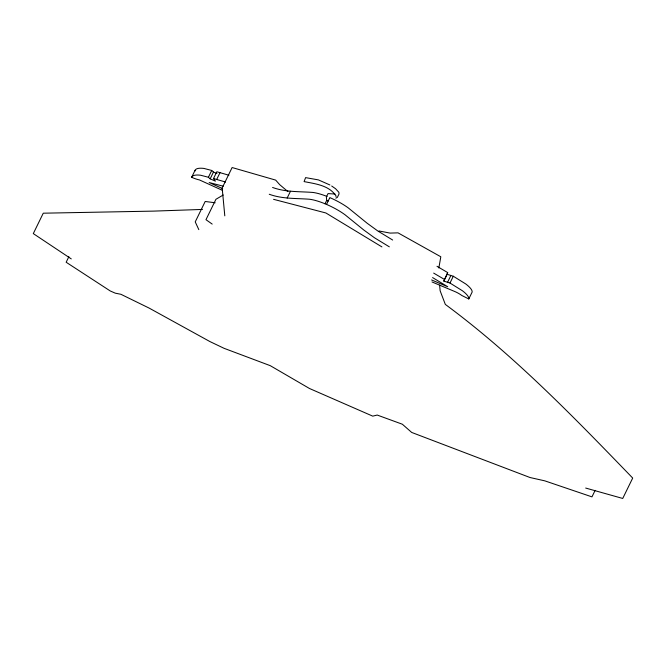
<?xml version="1.0" encoding="UTF-8"?>
<svg xmlns="http://www.w3.org/2000/svg" width="666" height="666" viewBox="0 0 666 666"><rect width="100%" height="100%" fill="white"/><g stroke="black" fill="none" stroke-linecap="round" stroke-linejoin="round"><path stroke-width="1" d="M438.844 267.99L440.817 256.768L398.018 232.85L390.118 233.1L379.004 230.969M335.972 196.67L336.097 196.012C329.146 185.323 315.534 183.866 304.096 181.602L305.594 177.622L318.398 179.895L329.895 184.957M447.677 272.577L447.144 274.3L453.305 276.24L465.809 283.999A23.676 6.219 26 0 1 472.102 292.149L468.781 298.951A23.676 6.219 26 0 0 462.479 290.801L449.983 283.042L443.822 281.102L447.677 272.577L436.988 266.3M68.873 256.676L66.159 262.246L110.256 290.967L115.285 293.165L120.921 294.297L149.109 308.075L209.932 341.575L224.084 348.326L270.263 365.667L309.465 388.486L372.744 416.142L377.214 415.051L402.339 424.217L411.696 432.442L530.019 477.522L544.805 480.852L591.966 496.869L595.138 490.376M222.586 190.418A2543.679 668.398 26 0 1 199.409 179.912A14.819 3.896 26 0 1 191.642 177.298L194.963 170.496A34.99 9.199 26 0 1 203.963 168.431L211.73 170.463L213.486 172.044L216.974 173.576M228.913 175.225L216.833 171.753L213.511 178.555L215.401 181.135L210.165 178.846L208.408 177.264L211.73 170.463M210.165 178.846L213.486 172.044M216.691 179.47L220.013 172.669M287.154 198.06L290.476 191.259M325.033 203.796L326.69 200.391L326.373 196.986L328.03 193.581L335.023 194.047M326.523 204.412L329.845 197.611L330.369 197.835A28.438 7.476 26 0 1 348.351 207.967L367.099 223.193L377.788 230.969L392.657 240.035M443.822 281.102L447.144 274.3M447.377 282.659L450.699 275.849M449.983 283.042L453.305 276.24M223.218 195.013L215.934 199.284L205.977 219.688L212.196 224.092M335.83 198.168L337.379 197.361L339.036 193.956L338.877 192.308L335.564 188.728L331.685 186.014M202.531 209.424L153.688 211.114L43.265 213.195L33.3 233.6L71.279 258.899M215.176 202.772L205.195 201.473L195.23 221.878L198.809 229.62M272.577 187.454C285.572 192.249 299.317 191.4 312.837 192.441A28.438 7.476 26 0 1 327.114 196.478M269.255 194.256C282.251 199.051 295.995 198.202 309.515 199.242A28.438 7.476 26 0 1 323.793 203.28L327.048 204.637A28.438 7.476 26 0 1 345.03 214.768L363.778 229.995L374.475 237.77L389.335 246.836M223.26 186.205L209.174 182.534L220.821 187.812A2537.443 666.758 26 0 0 222.669 188.644M273.576 199.334L325.899 212.978L381.909 246.895M585.672 488.053L622.735 498.459L632.7 478.055C573.526 416.833 513.994 355.161 445.321 304.404L440.151 290.834L439.61 285.14M213.511 178.555L225.591 182.026M208.408 177.264L200.641 175.233A34.99 9.199 26 0 0 191.642 177.298M326.69 200.391L328.188 201.015M468.781 298.951L461.754 295.463A10.198 2.681 26 0 0 455.144 291.675A2543.679 668.398 26 0 1 432.034 281.951M433.666 273.102L444.355 279.379M432.584 277.58L447.694 286.73L433.441 280.736A2537.443 666.758 26 0 1 431.593 279.953M287.937 191.608L279.678 184.64L275.674 180.111L232.126 167.541L222.169 187.945L224.8 215.842M195.654 170.796A14.819 3.896 26 0 1 194.963 170.496"/></g></svg>
